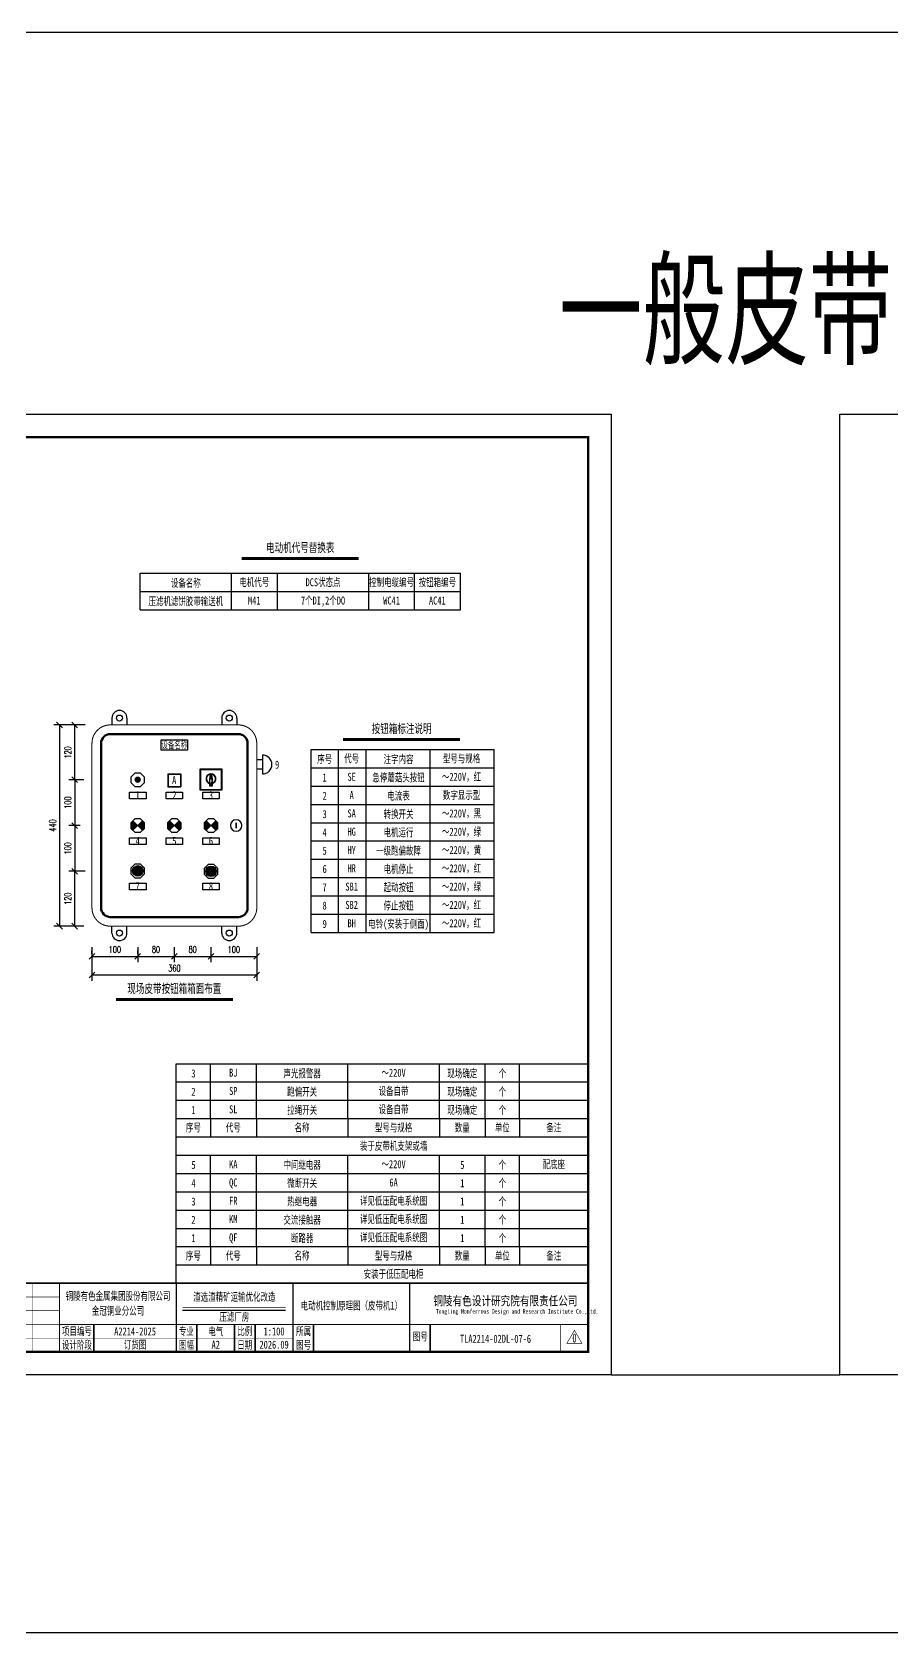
# Model space of a CAD drawing. Header units: millimetres. Extents: x 257344 to 1270023, y 272924 to 540726.
# Drawn here: x 1157905 to 1195484, y 272924 to 342924 of the extents above; entities that cross this region are included whole.
import ezdxf
from ezdxf.enums import TextEntityAlignment as Align

# ---------------------------------------------------------------- set-up
doc = ezdxf.new("R2010")
doc.units = ezdxf.units.MM
for name, color, linetype in [('1', 7, 'Continuous'), ('4', 1, 'Continuous'), ('D1', 4, 'Continuous'), ('图框', 7, 'Continuous'), ('文字', 7, 'Continuous'), ('照明平面设备层', 1, 'Continuous'), ('电气-接地设计-接地线', 3, '接地线')]:
    doc.layers.add(name, color=color, linetype=linetype)
for name, color, linetype, lineweight in [('CAXA0层', 7, 'Continuous', 25), ('SW', 8, 'Continuous', 20), ('TEXT', 4, 'Continuous', 0)]:
    doc.layers.add(name, color=color, linetype=linetype, lineweight=lineweight)
doc.styles.add('DIM_FONT', font='txt.shx', dxfattribs={"width": 0.7, "bigfont": 'hzdx.shx'})
doc.styles.add('HZ', font='', dxfattribs={"width": 0.75})
doc.styles.add('标准', font='', dxfattribs={"width": 0.667})
doc.styles.get('HZ').set_extended_font_data('SimSun')
doc.styles.get('标准').set_extended_font_data('NSimSun')
doc.linetypes.add('接地线', pattern='A,500,[136,EESLTYPE.shx,S=100,R=0,X=0,Y=0],500,-200,60,-200', length=1460)
doc.dimstyles.new('副本 DIM20', dxfattribs={"dimtxt": 300, "dimasz": 2, "dimexe": 250, "dimexo": 300, "dimgap": 150, "dimtad": 1, "dimdec": 0, "dimlfac": 0.05, "dimzin": 0, "dimdsep": 46, "dimtxsty": 'DIM_FONT', "dimblk1": '_DIMX', "dimblk2": '_DIMX', "dimsah": 1, "dimcen": 0, "dimclrd": 3, "dimclre": 3, "dimclrt": 7, "dimadec": 0, "dimazin": 0, "dimtfac": 1, "dimtdec": 0, "dimtix": 1, "dimtmove": 2, "dimatfit": 3, "dimldrblk": '_DIMX', "dimfxl": 250, "dimtolj": 1, "dimtzin": 0, "dimarcsym": 0})

# ---------------------------------------------------------------- blocks, each defined once
blk = doc.blocks.new('3')
at = {"layer": 'TEXT', "color": 7, "lineweight": 25, "style": 'HZ', "width": 0.75}
for s, height, p in [('铜陵有色设计研究院有限责任公司', 400, (221501, 249018)), ('Tongling Nonferrous Design and Research Institute Co.,Ltd.', 200, (221613, 248659))]:
    blk.add_text(s, height=height, dxfattribs=at).set_placement(p)
blk = doc.blocks.new('铜陵有色图签02')
at = {"layer": '图框', "linetype": 'Continuous', "lineweight": 50}
for p, q in [((-38401, 3003), (-38401, 1)), ((-29100, 3001), (-29100, 0))]:
    blk.add_line(p, q, dxfattribs=at)
at = {"layer": '图框', "color": 7, "linetype": 'Continuous', "lineweight": 25}
for p, q in [((-36201, 3010), (-36201, 9)), ((-34701, 3010), (-34701, 9)), ((-33401, 3017), (-33401, 16)), ((-31901, 3017), (-31901, 16)), ((-30601, 3017), (-30601, 16)), ((-29100, 1201), (-37501, 1201))]:
    blk.add_line(p, q, dxfattribs=at)
at = {"layer": '图框', "color": 7, "linetype": 'Continuous', "lineweight": 35}
for p, q in [((-27300, 3001), (-27300, 1)), ((-21600, 1197), (-21600, -3)), ((-17100, 1200), (-17100, 0)), ((-15450, 0), (-15450, 1200)), ((-14550, 1200), (-14550, 0)), ((-12000, 1201), (-12000, 1)), ((-6900, 1202), (-6900, 2))]:
    blk.add_line(p, q, dxfattribs=at)
at = {"layer": '图框', "lineweight": 25}
blk.add_line((-17723, 1830), (-13223, 1830), dxfattribs=at)
at = {"layer": '图框', "lineweight": 70, "const_width": 70}
blk.add_lwpolyline([(-17980, 3001), (0, 3001), (-38401, 3001)], dxfattribs=at)
at = {"layer": '图框', "color": 7, "linetype": 'Continuous', "lineweight": 25, "const_width": 25}
for points in [[(-37501, 3000), (-37501, 0)], [(-25800, 3001), (-25800, 1)], [(-24300, 3001), (-24300, 1)], [(-23100, 2401), (-37501, 2401)], [(-23100, 1801), (-37501, 1801)], [(-23100, 1201), (-29100, 1201)], [(-602, 943), (-932, 371), (-272, 371), (-602, 943)], [(-12900, 600), (-18000, 600), (-37501, 600)]]:
    blk.add_lwpolyline(points, dxfattribs=at)
at = {"layer": '图框', "linetype": 'Continuous', "lineweight": 50, "const_width": 50}
for points in [[(-23100, 3001), (-23100, 1)], [(-18000, 3000), (-18000, 0)]]:
    blk.add_lwpolyline(points, dxfattribs=at)
at = {"layer": '图框', "lineweight": 50, "const_width": 50}
for points in [[(-12900, 3001), (-12900, 1)], [(-7800, 3001), (-7800, 1)], [(0, 3000), (0, 0)], [(-23100, 1200), (0, 1200)]]:
    blk.add_lwpolyline(points, dxfattribs=at)
at = {"layer": '图框', "lineweight": 25, "const_width": 35}
blk.add_lwpolyline([(-17723, 1930), (-13223, 1930)], dxfattribs=at)
at = {"layer": '图框', "color": 7, "linetype": 'Continuous', "lineweight": 35, "const_width": 25}
blk.add_lwpolyline([(-1200, 1201), (-1200, 0)], dxfattribs=at)
at = {"layer": '图框', "linetype": 'Continuous', "lineweight": 70, "const_width": 70}
blk.add_lwpolyline([(-38401, 1), (0, 0)], dxfattribs=at)
at = {"layer": '图框', "lineweight": 25}
blk.add_blockref('3', (-228268, -246986), dxfattribs=at)
at = {"layer": 'TEXT', "color": 7, "lineweight": 25, "style": '标准', "width": 0.667}
for s, height, p in [('总  图', 300, (-36862, 2555)), ('建  筑', 300, (-34062, 2562)), ('热  工', 300, (-31262, 2562)), ('项目负责人', 350, (-28197, 2541)), ('会', 300, (-37942, 2054)), ('冶  炼', 300, (-36862, 1955)), ('化  工', 300, (-34062, 1962)), ('给排水', 300, (-31262, 1962)), ('审  定', 350, (-28197, 1941)), ('签', 300, (-37942, 1404)), ('选  矿', 300, (-36862, 1355)), ('暖  通', 300, (-34062, 1362)), ('自  控', 300, (-31262, 1362)), ('审  核', 350, (-28197, 1341)), ('栏', 300, (-37942, 754)), ('采  矿', 300, (-36862, 754)), ('机  械', 300, (-34062, 761)), ('电  气', 300, (-31262, 761)), ('校  对', 350, (-28197, 741)), ('项目编号', 350, (-22343, 730)), ('专业', 350, (-17559, 730)), ('比例', 350, (-15009, 730)), ('所属', 350, (-12438, 730)), ('图号', 350, (-7339, 495)), ('专  业', 300, (-36862, 170)), ('签  字', 300, (-35449, 170)), ('专  业', 300, (-34062, 177)), ('签  字', 300, (-32649, 177)), ('专  业', 300, (-31262, 177)), ('签  字', 300, (-29849, 177)), ('设  计', 350, (-28197, 139)), ('设计阶段', 350, (-22343, 130)), ('图幅', 350, (-17559, 130)), ('日期', 350, (-15009, 130)), ('图号', 350, (-12438, 130))]:
    blk.add_text(s, height=height, dxfattribs=at).set_placement(p, align=Align.CENTER)
blk = doc.blocks.new('_Oblique')
at = {"color": 0, "linetype": 'ByBlock', "lineweight": -2}
blk.add_line((-0.5, -0.5), (0.5, 0.5), dxfattribs=at)
blk = doc.blocks.new('*D115')
at = {"layer": '1', "color": 3, "linetype": 'ByBlock', "lineweight": -2}
for p, q in [((1159843, 312628), (1158856, 312628)), ((1159106, 312628), (1159106, 303828)), ((1159843, 303828), (1158856, 303828))]:
    blk.add_line(p, q, dxfattribs=at)
at = {"layer": 'Defpoints', "color": 0, "linetype": 'ByBlock'}
for p in [(1160143, 312628), (1159106, 303828), (1160143, 303828)]:
    blk.add_point(p, dxfattribs=at)
at = {"layer": '1', "color": 3, "linetype": 'ByBlock', "lineweight": -2, "xscale": 250, "yscale": 250, "zscale": 250}
for p, rotation in [((1159106, 312628), 90), ((1159106, 303828), 270)]:
    blk.add_blockref('_Oblique', p, dxfattribs=dict(at, rotation=rotation))
at = {"layer": '1', "color": 7, "linetype": 'ByBlock', "insert": (1158806, 308228), "char_height": 300, "attachment_point": 5, "rotation": 90, "style": 'DIM_FONT'}
blk.add_mtext('\\A1;440', dxfattribs=at)
blk = doc.blocks.new('_DIMX')
blk.add_line((-150, 0), (150, 0))
at = {"const_width": 50}
blk.add_lwpolyline([(-70, -70), (70, 70)], dxfattribs=at)
blk = doc.blocks.new('*D116')
at = {"layer": '1', "color": 3, "linetype": 'ByBlock', "lineweight": -2}
for p, q in [((1160225, 306228), (1159520, 306228)), ((1159770, 303828), (1159770, 306228)), ((1160166, 303828), (1159520, 303828))]:
    blk.add_line(p, q, dxfattribs=at)
at = {"layer": 'Defpoints', "color": 0, "linetype": 'ByBlock'}
for p in [(1159770, 306228), (1160525, 306228), (1160466, 303828)]:
    blk.add_point(p, dxfattribs=at)
at = {"layer": '1', "color": 3, "linetype": 'ByBlock', "lineweight": -2, "xscale": 250, "yscale": 250, "zscale": 250}
for p, rotation in [((1159770, 306228), 90), ((1159770, 303828), 270)]:
    blk.add_blockref('_Oblique', p, dxfattribs=dict(at, rotation=rotation))
at = {"layer": '1', "color": 7, "linetype": 'ByBlock', "insert": (1159470, 305028), "char_height": 300, "attachment_point": 5, "rotation": 90, "style": 'DIM_FONT'}
blk.add_mtext('\\A1;120', dxfattribs=at)
blk = doc.blocks.new('*D117')
at = {"layer": '1', "color": 3, "linetype": 'ByBlock', "lineweight": -2}
for p, q in [((1159949, 308228), (1159520, 308228)), ((1159770, 308228), (1159770, 306228)), ((1160011, 306228), (1159520, 306228))]:
    blk.add_line(p, q, dxfattribs=at)
at = {"layer": 'Defpoints', "color": 0, "linetype": 'ByBlock'}
for p in [(1160249, 308228), (1159770, 306228), (1160311, 306228)]:
    blk.add_point(p, dxfattribs=at)
at = {"layer": '1', "color": 3, "linetype": 'ByBlock', "lineweight": -2, "xscale": 250, "yscale": 250, "zscale": 250}
for p, rotation in [((1159770, 308228), 90), ((1159770, 306228), 270)]:
    blk.add_blockref('_Oblique', p, dxfattribs=dict(at, rotation=rotation))
at = {"layer": '1', "color": 7, "linetype": 'ByBlock', "insert": (1159470, 307228), "char_height": 300, "attachment_point": 5, "rotation": 90, "style": 'DIM_FONT'}
blk.add_mtext('\\A1;100', dxfattribs=at)
blk = doc.blocks.new('*D118')
at = {"layer": '1', "color": 3, "linetype": 'ByBlock', "lineweight": -2}
for p, q in [((1159949, 310228), (1159520, 310228)), ((1159770, 310228), (1159770, 308228)), ((1160011, 308228), (1159520, 308228))]:
    blk.add_line(p, q, dxfattribs=at)
at = {"layer": 'Defpoints', "color": 0, "linetype": 'ByBlock'}
for p in [(1160249, 310228), (1159770, 308228), (1160311, 308228)]:
    blk.add_point(p, dxfattribs=at)
at = {"layer": '1', "color": 3, "linetype": 'ByBlock', "lineweight": -2, "xscale": 250, "yscale": 250, "zscale": 250}
for p, rotation in [((1159770, 310228), 90), ((1159770, 308228), 270)]:
    blk.add_blockref('_Oblique', p, dxfattribs=dict(at, rotation=rotation))
at = {"layer": '1', "color": 7, "linetype": 'ByBlock', "insert": (1159470, 309228), "char_height": 300, "attachment_point": 5, "rotation": 90, "style": 'DIM_FONT'}
blk.add_mtext('\\A1;100', dxfattribs=at)
blk = doc.blocks.new('*D119')
at = {"layer": '1', "color": 3, "linetype": 'ByBlock', "lineweight": -2}
for p, q in [((1160225, 312628), (1159520, 312628)), ((1159770, 310228), (1159770, 312628)), ((1160166, 310228), (1159520, 310228))]:
    blk.add_line(p, q, dxfattribs=at)
at = {"layer": 'Defpoints', "color": 0, "linetype": 'ByBlock'}
for p in [(1159770, 312628), (1160525, 312628), (1160466, 310228)]:
    blk.add_point(p, dxfattribs=at)
at = {"layer": '1', "color": 3, "linetype": 'ByBlock', "lineweight": -2, "xscale": 250, "yscale": 250, "zscale": 250}
for p, rotation in [((1159770, 312628), 90), ((1159770, 310228), 270)]:
    blk.add_blockref('_Oblique', p, dxfattribs=dict(at, rotation=rotation))
at = {"layer": '1', "color": 7, "linetype": 'ByBlock', "insert": (1159470, 311428), "char_height": 300, "attachment_point": 5, "rotation": 90, "style": 'DIM_FONT'}
blk.add_mtext('\\A1;120', dxfattribs=at)
blk = doc.blocks.new('*D120')
at = {"layer": '1', "color": 3, "linetype": 'ByBlock', "lineweight": -2}
for p, q in [((1164123, 302905), (1164123, 302259)), ((1164123, 302509), (1165725, 302509)), ((1165725, 302905), (1165725, 302259))]:
    blk.add_line(p, q, dxfattribs=at)
at = {"layer": 'Defpoints', "color": 0, "linetype": 'ByBlock'}
for p in [(1164123, 303205), (1165725, 303205), (1165725, 302509)]:
    blk.add_point(p, dxfattribs=at)
at = {"layer": '1', "color": 3, "linetype": 'ByBlock', "lineweight": -2, "xscale": 250, "yscale": 250, "zscale": 250, "rotation": 180}
blk.add_blockref('_Oblique', (1164123, 302509), dxfattribs=at)
at = {"layer": '1', "color": 3, "linetype": 'ByBlock', "lineweight": -2, "xscale": 250, "yscale": 250, "zscale": 250}
blk.add_blockref('_Oblique', (1165725, 302509), dxfattribs=at)
at = {"layer": '1', "color": 7, "linetype": 'ByBlock', "insert": (1164924, 302809), "char_height": 300, "attachment_point": 5, "style": 'DIM_FONT'}
blk.add_mtext('\\A1;80', dxfattribs=at)
blk = doc.blocks.new('*D121')
at = {"layer": '1', "color": 3, "linetype": 'ByBlock', "lineweight": -2}
for p, q in [((1165725, 302905), (1165725, 302259)), ((1165725, 302509), (1167725, 302509)), ((1167725, 302905), (1167725, 302259))]:
    blk.add_line(p, q, dxfattribs=at)
at = {"layer": 'Defpoints', "color": 0, "linetype": 'ByBlock'}
for p in [(1165725, 303205), (1167725, 303205), (1167725, 302509)]:
    blk.add_point(p, dxfattribs=at)
at = {"layer": '1', "color": 3, "linetype": 'ByBlock', "lineweight": -2, "xscale": 250, "yscale": 250, "zscale": 250, "rotation": 180}
blk.add_blockref('_Oblique', (1165725, 302509), dxfattribs=at)
at = {"layer": '1', "color": 3, "linetype": 'ByBlock', "lineweight": -2, "xscale": 250, "yscale": 250, "zscale": 250}
blk.add_blockref('_Oblique', (1167725, 302509), dxfattribs=at)
at = {"layer": '1', "color": 7, "linetype": 'ByBlock', "insert": (1166725, 302809), "char_height": 300, "attachment_point": 5, "style": 'DIM_FONT'}
blk.add_mtext('\\A1;100', dxfattribs=at)
blk = doc.blocks.new('*D122')
at = {"layer": '1', "color": 3, "linetype": 'ByBlock', "lineweight": -2}
for p, q in [((1160525, 302905), (1160525, 301444)), ((1167725, 302905), (1167725, 301444)), ((1160525, 301694), (1167725, 301694))]:
    blk.add_line(p, q, dxfattribs=at)
at = {"layer": 'Defpoints', "color": 0, "linetype": 'ByBlock'}
for p in [(1160525, 303205), (1167725, 303205), (1167725, 301694)]:
    blk.add_point(p, dxfattribs=at)
at = {"layer": '1', "color": 3, "linetype": 'ByBlock', "lineweight": -2, "xscale": 250, "yscale": 250, "zscale": 250, "rotation": 180}
blk.add_blockref('_Oblique', (1160525, 301694), dxfattribs=at)
at = {"layer": '1', "color": 3, "linetype": 'ByBlock', "lineweight": -2, "xscale": 250, "yscale": 250, "zscale": 250}
blk.add_blockref('_Oblique', (1167725, 301694), dxfattribs=at)
at = {"layer": '1', "color": 7, "linetype": 'ByBlock', "insert": (1164125, 301994), "char_height": 300, "attachment_point": 5, "style": 'DIM_FONT'}
blk.add_mtext('\\A1;360', dxfattribs=at)
blk = doc.blocks.new('*D123')
at = {"layer": '1', "color": 3, "linetype": 'ByBlock', "lineweight": -2}
for p, q in [((1160525, 302622), (1160525, 302759)), ((1160525, 302509), (1162525, 302509)), ((1162525, 302622), (1162525, 302759))]:
    blk.add_line(p, q, dxfattribs=at)
at = {"layer": 'Defpoints', "color": 0, "linetype": 'ByBlock'}
for p in [(1162525, 302509), (1160525, 302322), (1162525, 302322)]:
    blk.add_point(p, dxfattribs=at)
at = {"layer": '1', "color": 3, "linetype": 'ByBlock', "lineweight": -2, "xscale": 250, "yscale": 250, "zscale": 250, "rotation": 180}
blk.add_blockref('_Oblique', (1160525, 302509), dxfattribs=at)
at = {"layer": '1', "color": 3, "linetype": 'ByBlock', "lineweight": -2, "xscale": 250, "yscale": 250, "zscale": 250}
blk.add_blockref('_Oblique', (1162525, 302509), dxfattribs=at)
at = {"layer": '1', "color": 7, "linetype": 'ByBlock', "insert": (1161525, 302809), "char_height": 300, "attachment_point": 5, "style": 'DIM_FONT'}
blk.add_mtext('\\A1;100', dxfattribs=at)
blk = doc.blocks.new('*D124')
at = {"layer": '1', "color": 3, "linetype": 'ByBlock', "lineweight": -2}
for p, q in [((1162522, 302905), (1162522, 302259)), ((1162522, 302509), (1164123, 302509)), ((1164123, 302905), (1164123, 302259))]:
    blk.add_line(p, q, dxfattribs=at)
at = {"layer": 'Defpoints', "color": 0, "linetype": 'ByBlock'}
for p in [(1162522, 303205), (1164123, 303205), (1164123, 302509)]:
    blk.add_point(p, dxfattribs=at)
at = {"layer": '1', "color": 3, "linetype": 'ByBlock', "lineweight": -2, "xscale": 250, "yscale": 250, "zscale": 250, "rotation": 180}
blk.add_blockref('_Oblique', (1162522, 302509), dxfattribs=at)
at = {"layer": '1', "color": 3, "linetype": 'ByBlock', "lineweight": -2, "xscale": 250, "yscale": 250, "zscale": 250}
blk.add_blockref('_Oblique', (1164123, 302509), dxfattribs=at)
at = {"layer": '1', "color": 7, "linetype": 'ByBlock', "insert": (1163323, 302809), "char_height": 300, "attachment_point": 5, "style": 'DIM_FONT'}
blk.add_mtext('\\A1;80', dxfattribs=at)

msp = doc.modelspace()

# ---------------------------------------------------------------- hatches: boundary and pattern name
at = {"linetype": 'ByBlock', "lineweight": 25}
h = msp.add_hatch(dxfattribs=at)
h.set_pattern_fill('ANSI31', color=3, scale=184.8, style=0)
h.set_pattern_definition([(45, (598122.333, 310422.748), (-16.3341666, 16.3341666), [])])
h.paths.add_polyline_path([(1162524.7, 308227.8), (1162315.8, 308437, 0.1991281), (1162229, 308227.8, 0.1986966), (1162315.4, 308018.9)])
h.paths.add_polyline_path([(1162733.9, 308436.7), (1162524.7, 308227.8), (1162733.6, 308018.5, 0.1991281), (1162820.4, 308227.8, 0.1986966)])
h = msp.add_hatch(dxfattribs=at)
h.set_pattern_fill('ANSI31', color=2, scale=184.8, style=0)
h.set_pattern_definition([(45, (601112.13, 310422.748), (-16.3341666, 16.3341666), [])])
h.paths.add_polyline_path([(1164124.6, 308227.8), (1163915.7, 308437, 0.1991281), (1163829, 308227.8, 0.1986966), (1163915.4, 308018.9)])
h.paths.add_polyline_path([(1164333.9, 308436.7), (1164124.6, 308227.8), (1164333.5, 308018.5, 0.1991281), (1164420.3, 308227.8, 0.1986966)])
h = msp.add_hatch(dxfattribs=at)
h.set_pattern_fill('ANSI31', color=1, scale=184.8, style=0)
h.set_pattern_definition([(45, (602712.185, 310422.748), (-16.3341666, 16.3341666), [])])
h.paths.add_polyline_path([(1165724.7, 308227.8), (1165515.8, 308437, 0.1991281), (1165429, 308227.8, 0.1986966), (1165515.4, 308018.9)])
h.paths.add_polyline_path([(1165933.9, 308436.7), (1165724.7, 308227.8), (1165933.6, 308018.5, 0.1991281), (1166020.4, 308227.8, 0.1986966)])
at = {"layer": '文字', "linetype": 'ByBlock', "ltscale": 0.2}
h = msp.add_hatch(dxfattribs=at)
h.set_pattern_fill('ANSI31', color=0, scale=308, style=0)
h.set_pattern_definition([(45, (-2198378.554, 1683216.04), (-27.22361108, 27.22361108), [])])
edge = h.paths.add_edge_path()
edge.add_line((1165787, 309964.7), (1165787, 310240))
edge.add_line((1165662.3, 310240), (1165662.3, 309964.7))
edge.add_arc((1164890.6, 310240), 896.4, 360, 366.231132)
edge.add_arc((1165306.4, 310285.4), 478.1, 6.231132, 14.766974)
edge.add_arc((1165565.3, 310353.6), 210.4, 14.766974, 32.471625)
edge.add_arc((1165724.6, 310455), 21.5, 32.471625, 90)
edge.add_arc((1165724.6, 310455), 21.5, 90, 147.528375)
edge.add_arc((1165884, 310353.6), 210.4, 147.528375, 165.233026)
edge.add_arc((1166142.8, 310285.4), 478.1, 165.233026, 173.768868)
edge.add_arc((1166558.7, 310240), 896.4, 173.768868, 180)
edge.add_line((1165662.3, 309964.7), (1165787, 309964.7))
at = {"layer": '电气-接地设计-接地线', "linetype": 'ByBlock', "ltscale": 0.2}
h = msp.add_hatch(color=1, dxfattribs=at)
edge = h.paths.add_edge_path()
edge.add_arc((1162523.3, 310232.3), 138.2, 0, 360)
h = msp.add_hatch(color=3, dxfattribs=at)
edge = h.paths.add_edge_path()
edge.add_arc((1162524.7, 306243.3), 230.3, 0, 360)
h = msp.add_hatch(color=1, dxfattribs=at)
edge = h.paths.add_edge_path()
edge.add_arc((1165724.7, 306227.8), 230.3, 0, 360)

# ---------------------------------------------------------------- linework, layer by layer
at = {"color": 0, "linetype": 'ByBlock', "lineweight": 25}
for p, q in [((1165281.1, 310683.5), (1166168.2, 310683.5)), ((1165281.1, 309796.4), (1165281.1, 310683.5)), ((1165662.3, 310240), (1165662.3, 309964.7)), ((1165787, 309964.7), (1165787, 310240)), ((1166168.2, 310683.5), (1166168.2, 309796.4)), ((1166168.2, 309796.4), (1165281.1, 309796.4)), ((1165662.3, 309964.7), (1165787, 309964.7))]:
    msp.add_line(p, q, dxfattribs=at)
at = {"color": 3, "linetype": 'ByBlock', "lineweight": 25}
for p, q in [((1162733.9, 308436.7), (1162315.4, 308018.9)), ((1162733.6, 308018.5), (1162315.8, 308437))]:
    msp.add_line(p, q, dxfattribs=at)
at = {"color": 2, "linetype": 'ByBlock', "lineweight": 25}
for p, q in [((1164333.9, 308436.7), (1163915.4, 308018.9)), ((1164333.5, 308018.5), (1163915.7, 308437))]:
    msp.add_line(p, q, dxfattribs=at)
at = {"color": 1, "linetype": 'ByBlock', "lineweight": 25}
for p, q in [((1165933.9, 308436.7), (1165515.4, 308018.9)), ((1165933.6, 308018.5), (1165515.8, 308437))]:
    msp.add_line(p, q, dxfattribs=at)
at = {"color": 3}
msp.add_line((1183208.8, 284214.5), (1193208.8, 284214.5), dxfattribs=at)
msp.add_lwpolyline([(267543.6, 342923.7), (1270023.5, 342923.7), (1270023.5, 272923.7), (267543.6, 272923.7)], close=True, dxfattribs=at)
at = {"color": 252, "linetype": 'ByBlock', "lineweight": 50}
for points in [[(1161324.7, 312227.8, 0.4142136), (1160924.7, 311827.8)], [(1167324.7, 311827.8, 0.4142136), (1166924.7, 312227.8)], [(1160924.7, 304627.8, 0.4142136), (1161324.7, 304227.8)], [(1166924.7, 304227.8, 0.4142136), (1167324.7, 304627.8)]]:
    msp.add_lwpolyline(points, format="xyb", dxfattribs=at)
for points in [[(1161324.7, 312227.8), (1166924.7, 312227.8)], [(1160924.7, 304627.8), (1160924.7, 311827.8)], [(1167324.7, 311827.8), (1167324.7, 304627.8)], [(1166924.7, 304227.8), (1161324.7, 304227.8)]]:
    msp.add_lwpolyline(points, dxfattribs=at)
at = {"color": 0, "linetype": 'ByBlock', "lineweight": 25}
for points in [[(1163545.1, 311977.8), (1164704.3, 311977.8), (1164704.3, 311521.8), (1163545.1, 311521.8)], [(1165248.2, 310708.2), (1166201.2, 310708.2), (1166201.2, 309767.9), (1165248.2, 309767.9)], [(1162162.4, 309686.4), (1162887, 309686.4), (1162887, 309401.4), (1162162.4, 309401.4)], [(1163762.4, 309686.4), (1164487, 309686.4), (1164487, 309401.4), (1163762.4, 309401.4)], [(1165362.4, 309686.4), (1166087, 309686.4), (1166087, 309401.4), (1165362.4, 309401.4)], [(1162162.4, 307686.4), (1162887, 307686.4), (1162887, 307401.4), (1162162.4, 307401.4)], [(1163762.4, 307686.4), (1164487, 307686.4), (1164487, 307401.4), (1163762.4, 307401.4)], [(1165362.4, 307686.4), (1166087, 307686.4), (1166087, 307401.4), (1165362.4, 307401.4)], [(1162162.4, 305701.9), (1162887, 305701.9), (1162887, 305416.9), (1162162.4, 305416.9)], [(1165362.4, 305701.9), (1166087, 305701.9), (1166087, 305416.9), (1165362.4, 305416.9)]]:
    msp.add_lwpolyline(points, close=True, dxfattribs=at)
at = {"linetype": 'ByBlock', "lineweight": 25}
for points in [[(1162402.2, 310523.5), (1162229, 310350.3), (1162229, 310105.3), (1162402.2, 309932.1), (1162647.2, 309932.1), (1162820.4, 310105.3), (1162820.4, 310350.3), (1162647.2, 310523.5)], [(1162402.2, 306539), (1162229, 306365.8), (1162229, 306120.8), (1162402.2, 305947.6), (1162647.2, 305947.6), (1162820.4, 306120.8), (1162820.4, 306365.8), (1162647.2, 306539)], [(1165602.2, 306523.5), (1165429, 306350.3), (1165429, 306105.3), (1165602.2, 305932.1), (1165847.2, 305932.1), (1166020.4, 306105.3), (1166020.4, 306350.3), (1165847.2, 306523.5)]]:
    msp.add_lwpolyline(points, close=True, dxfattribs=at)
at = {"color": 0, "linetype": 'ByBlock', "lineweight": 25}
msp.add_lwpolyline([(1165787, 310240, 0.0271951), (1165781.7, 310337.3, 0.0372619), (1165768.7, 310407.2, 0.0774052), (1165742.8, 310466.5, 0.2564233), (1165724.6, 310476.5, 0.2564233), (1165706.5, 310466.5, 0.0774052), (1165680.5, 310407.2, 0.0372619), (1165667.6, 310337.3, 0.0271951), (1165662.3, 310240, 0.0271951)], format="xyb", dxfattribs=at)
at = {"color": 3, "linetype": 'ByBlock', "lineweight": 25}
msp.add_lwpolyline([(1162402.2, 308523.5), (1162229, 308350.3), (1162229, 308105.3), (1162402.2, 307932.1), (1162647.2, 307932.1), (1162820.4, 308105.3), (1162820.4, 308350.3), (1162647.2, 308523.5)], close=True, dxfattribs=at)
at = {"color": 2, "linetype": 'ByBlock', "lineweight": 25}
msp.add_lwpolyline([(1164002.2, 308523.5), (1163829, 308350.3), (1163829, 308105.3), (1164002.2, 307932.1), (1164247.1, 307932.1), (1164420.3, 308105.3), (1164420.3, 308350.3), (1164247.1, 308523.5)], close=True, dxfattribs=at)
at = {"color": 1, "linetype": 'ByBlock', "lineweight": 25}
msp.add_lwpolyline([(1165602.2, 308523.5), (1165429, 308350.3), (1165429, 308105.3), (1165602.2, 307932.1), (1165847.2, 307932.1), (1166020.4, 308105.3), (1166020.4, 308350.3), (1165847.2, 308523.5)], close=True, dxfattribs=at)
at = {"color": 3, "linetype": 'ByBlock', "const_width": 64}
msp.add_lwpolyline([(1166824.9, 308347.6), (1166824.9, 308111.6)], dxfattribs=at)
at = {"color": 0, "linetype": 'ByBlock', "lineweight": 25}
for radius, start, end in [(216.5, 286.739479, 253.260521), (200.7, 288.096502, 251.903498)]:
    msp.add_arc((1165724.6, 310275.8), radius, start, end, dxfattribs=at)
at = {"color": 3, "linetype": 'ByBlock'}
for start, end in [(90, 270), (270, 90)]:
    msp.add_arc((1166824.7, 308227.8), 250, start, end, dxfattribs=at)
at = {"layer": '1', "color": 6, "linetype": 'ByBlock'}
for p, q in [((1163836.7, 310492.6), (1163836.7, 309916.6)), ((1163836.7, 310492.6), (1164412.7, 310492.6)), ((1163856.7, 310472.6), (1164392.7, 310472.6)), ((1163856.7, 310472.6), (1163856.7, 309936.6)), ((1164392.7, 310472.6), (1164392.7, 309936.6)), ((1164412.7, 310492.6), (1164412.7, 309916.6)), ((1163836.7, 309916.6), (1164412.7, 309916.6)), ((1163856.7, 309936.6), (1164392.7, 309936.6))]:
    msp.add_line(p, q, dxfattribs=at)
at = {"layer": '4', "color": 0, "linetype": 'ByBlock'}
for p, q in [((1161394.7, 312927.8), (1161394.7, 312627.8)), ((1162054.7, 312927.8), (1162054.7, 312627.8)), ((1166194.7, 312927.8), (1166194.7, 312627.8)), ((1166854.7, 312927.8), (1166854.7, 312627.8)), ((1161394.7, 303527.8), (1161394.7, 303827.8)), ((1162054.7, 303527.8), (1162054.7, 303827.8)), ((1166194.7, 303527.8), (1166194.7, 303827.8)), ((1166854.7, 303527.8), (1166854.7, 303827.8))]:
    msp.add_line(p, q, dxfattribs=at)
at = {"layer": '4', "color": 0, "linetype": 'ByBlock', "const_width": 45}
for points in [[(1161324.7, 312627.8, 0.4142136), (1160524.7, 311827.8)], [(1167724.7, 311827.8, 0.4142136), (1166924.7, 312627.8)], [(1160524.7, 304627.8, 0.4142136), (1161324.7, 303827.8)], [(1166924.7, 303827.8, 0.4142136), (1167724.7, 304627.8)]]:
    msp.add_lwpolyline(points, format="xyb", dxfattribs=at)
for points in [[(1161324.7, 312627.8), (1166924.7, 312627.8)], [(1160524.7, 304627.8), (1160524.7, 311827.8)], [(1167724.7, 311827.8), (1167724.7, 304627.8)], [(1166924.7, 303827.8), (1161324.7, 303827.8)]]:
    msp.add_lwpolyline(points, dxfattribs=at)
at = {"layer": '4', "color": 0, "linetype": 'ByBlock'}
for centre in [(1161724.7, 312927.8), (1166524.7, 312927.8), (1161724.7, 303527.8), (1166524.7, 303527.8)]:
    msp.add_circle(centre, 130, dxfattribs=at)
for centre, start, end in [((1161724.7, 312927.8), 0, 180), ((1166524.7, 312927.8), 0, 180), ((1161724.7, 303527.8), 180, 0), ((1166524.7, 303527.8), 180, 0)]:
    msp.add_arc(centre, 330, start, end, dxfattribs=at)
at = {"layer": 'CAXA0层', "color": 2, "linetype": 'ByBlock', "lineweight": 40}
for p, q in [((1167076, 319927.7), (1172174.2, 319927.7)), ((1171507.1, 312012), (1176605.3, 312012)), ((1161575.8, 300650.1), (1166674, 300650.1))]:
    msp.add_line(p, q, dxfattribs=at)
at = {"layer": 'CAXA0层', "color": 2, "linetype": 'ByBlock', "lineweight": 0}
for p, q in [((1167076, 319862.2), (1172174.2, 319862.2)), ((1171507.1, 311946.5), (1176605.3, 311946.5)), ((1161575.8, 300584.7), (1166674, 300584.7))]:
    msp.add_line(p, q, dxfattribs=at)
at = {"layer": 'D1', "color": 1, "linetype": 'ByBlock'}
for p, q in [((1167972.5, 311103), (1167724.7, 311103)), ((1167972.5, 311309.4), (1167972.5, 310483.9)), ((1167972.5, 310690.3), (1167724.7, 310690.3))]:
    msp.add_line(p, q, dxfattribs=at)
msp.add_arc((1167972.5, 310896.7), 412.8, 270, 90, dxfattribs=at)
at = {"layer": 'SW', "color": 7, "linetype": 'ByBlock', "lineweight": 25}
for p, q in [((1162625.1, 319259.7), (1166625.1, 319259.7)), ((1162625.1, 318459.7), (1162625.1, 319259.7)), ((1166625.1, 318459.7), (1166625.1, 319259.7)), ((1166625.1, 319259.7), (1168625.1, 319259.7)), ((1168625.1, 318459.7), (1168625.1, 319259.7)), ((1168625.1, 319259.7), (1172625.1, 319259.7)), ((1172625.1, 318459.7), (1172625.1, 319259.7)), ((1172625.1, 319259.7), (1174625.1, 319259.7)), ((1174625.1, 319259.7), (1176625.1, 319259.7)), ((1174625.1, 318459.7), (1174625.1, 319259.7)), ((1176625.1, 318459.7), (1176625.1, 319259.7)), ((1162625.1, 318459.7), (1166625.1, 318459.7)), ((1162625.1, 317659.7), (1162625.1, 318459.7)), ((1166625.1, 317659.7), (1166625.1, 318459.7)), ((1166625.1, 318459.7), (1168625.1, 318459.7)), ((1168625.1, 318459.7), (1172625.1, 318459.7)), ((1168625.1, 317659.7), (1168625.1, 318459.7)), ((1172625.1, 318459.7), (1174625.1, 318459.7)), ((1172625.1, 317659.7), (1172625.1, 318459.7)), ((1174625.1, 318459.7), (1176625.1, 318459.7)), ((1174625.1, 317659.7), (1174625.1, 318459.7)), ((1176625.1, 317659.7), (1176625.1, 318459.7)), ((1162625.1, 317659.7), (1166625.1, 317659.7)), ((1166625.1, 317659.7), (1168625.1, 317659.7)), ((1168625.1, 317659.7), (1172625.1, 317659.7)), ((1172625.1, 317659.7), (1174625.1, 317659.7)), ((1174625.1, 317659.7), (1176625.1, 317659.7)), ((1170101.5, 311552.8), (1171301.5, 311552.8)), ((1170101.5, 310752.8), (1170101.5, 311552.8)), ((1171301.5, 311552.8), (1172501.5, 311552.8)), ((1171301.5, 310752.8), (1171301.5, 311552.8)), ((1172501.5, 311552.8), (1175301.5, 311552.8)), ((1172501.5, 310752.8), (1172501.5, 311552.8)), ((1175301.5, 310752.8), (1175301.5, 311552.8)), ((1175301.5, 311552.8), (1178101.5, 311552.8)), ((1178101.5, 310752.8), (1178101.5, 311552.8)), ((1170101.5, 310752.8), (1171301.5, 310752.8)), ((1170101.5, 309952.8), (1170101.5, 310752.8)), ((1171301.5, 310752.8), (1172501.5, 310752.8)), ((1171301.5, 309952.8), (1171301.5, 310752.8)), ((1172501.5, 310752.8), (1175301.5, 310752.8)), ((1172501.5, 309952.8), (1172501.5, 310752.8)), ((1175301.5, 309952.8), (1175301.5, 310752.8)), ((1175301.5, 310752.8), (1178101.5, 310752.8)), ((1178101.5, 309952.8), (1178101.5, 310752.8)), ((1178101.5, 309952.8), (1178101.5, 310752.8)), ((1170101.5, 309952.8), (1171301.5, 309952.8)), ((1170101.5, 309152.8), (1170101.5, 309952.8)), ((1171301.5, 309952.8), (1172501.5, 309952.8)), ((1171301.5, 309152.8), (1171301.5, 309952.8)), ((1172501.5, 309952.8), (1175301.5, 309952.8)), ((1172501.5, 309152.8), (1172501.5, 309952.8)), ((1175301.5, 309152.8), (1175301.5, 309952.8)), ((1175301.5, 309952.8), (1178101.5, 309952.8)), ((1178101.5, 309152.8), (1178101.5, 309952.8)), ((1178101.5, 309152.8), (1178101.5, 309952.8)), ((1170101.5, 309152.8), (1171301.5, 309152.8)), ((1170101.5, 308352.8), (1170101.5, 309152.8)), ((1171301.5, 309152.8), (1172501.5, 309152.8)), ((1171301.5, 308352.8), (1171301.5, 309152.8)), ((1172501.5, 309152.8), (1175301.5, 309152.8)), ((1172501.5, 308352.8), (1172501.5, 309152.8)), ((1175301.5, 308352.8), (1175301.5, 309152.8)), ((1175301.5, 309152.8), (1178101.5, 309152.8)), ((1178101.5, 308352.8), (1178101.5, 309152.8)), ((1178101.5, 308352.8), (1178101.5, 309152.8)), ((1170101.5, 308352.8), (1171301.5, 308352.8)), ((1170101.5, 307552.8), (1170101.5, 308352.8)), ((1171301.5, 308352.8), (1172501.5, 308352.8)), ((1171301.5, 307552.8), (1171301.5, 308352.8)), ((1172501.5, 308352.8), (1175301.5, 308352.8)), ((1172501.5, 307552.8), (1172501.5, 308352.8)), ((1175301.5, 307552.8), (1175301.5, 308352.8)), ((1175301.5, 308352.8), (1178101.5, 308352.8)), ((1178101.5, 307552.8), (1178101.5, 308352.8)), ((1178101.5, 307552.8), (1178101.5, 308352.8)), ((1170101.5, 307552.8), (1171301.5, 307552.8)), ((1170101.5, 306752.8), (1170101.5, 307552.8)), ((1171301.5, 307552.8), (1172501.5, 307552.8)), ((1171301.5, 306752.8), (1171301.5, 307552.8)), ((1172501.5, 307552.8), (1175301.5, 307552.8)), ((1172501.5, 306752.8), (1172501.5, 307552.8)), ((1175301.5, 306752.8), (1175301.5, 307552.8)), ((1175301.5, 307552.8), (1178101.5, 307552.8)), ((1178101.5, 306752.8), (1178101.5, 307552.8)), ((1178101.5, 306752.8), (1178101.5, 307552.8)), ((1170101.5, 306752.8), (1171301.5, 306752.8)), ((1170101.5, 305952.8), (1170101.5, 306752.8)), ((1170101.5, 305952.8), (1170101.5, 306752.8)), ((1171301.5, 306752.8), (1172501.5, 306752.8)), ((1171301.5, 305952.8), (1171301.5, 306752.8)), ((1172501.5, 306752.8), (1175301.5, 306752.8)), ((1172501.5, 305952.8), (1172501.5, 306752.8)), ((1175301.5, 306752.8), (1178101.5, 306752.8)), ((1175301.5, 305952.8), (1175301.5, 306752.8)), ((1178101.5, 305952.8), (1178101.5, 306752.8)), ((1170101.5, 305152.8), (1170101.5, 305952.8)), ((1170101.5, 305952.8), (1171301.5, 305952.8)), ((1170101.5, 305152.8), (1170101.5, 305952.8)), ((1171301.5, 305952.8), (1172501.5, 305952.8)), ((1171301.5, 305152.8), (1171301.5, 305952.8)), ((1172501.5, 305952.8), (1175301.5, 305952.8)), ((1172501.5, 305152.8), (1172501.5, 305952.8)), ((1175301.5, 305152.8), (1175301.5, 305952.8)), ((1175301.5, 305952.8), (1178101.5, 305952.8)), ((1178101.5, 305152.8), (1178101.5, 305952.8)), ((1170101.5, 304352.8), (1170101.5, 305152.8)), ((1170101.5, 305152.8), (1171301.5, 305152.8)), ((1170101.5, 304352.8), (1170101.5, 305152.8)), ((1171301.5, 305152.8), (1172501.5, 305152.8)), ((1171301.5, 304352.8), (1171301.5, 305152.8)), ((1172501.5, 305152.8), (1175301.5, 305152.8)), ((1172501.5, 304352.8), (1172501.5, 305152.8)), ((1175301.5, 304352.8), (1175301.5, 305152.8)), ((1175301.5, 305152.8), (1178101.5, 305152.8)), ((1178101.5, 304352.8), (1178101.5, 305152.8)), ((1170101.5, 304352.8), (1171301.5, 304352.8)), ((1170101.5, 303552.8), (1170101.5, 304352.8)), ((1171301.5, 304352.8), (1172501.5, 304352.8)), ((1171301.5, 303552.8), (1171301.5, 304352.8)), ((1172501.5, 304352.8), (1175301.5, 304352.8)), ((1172501.5, 303552.8), (1172501.5, 304352.8)), ((1175301.5, 304352.8), (1178101.5, 304352.8)), ((1175301.5, 303552.8), (1175301.5, 304352.8)), ((1178101.5, 303552.8), (1178101.5, 304352.8)), ((1178101.5, 303552.8), (1178101.5, 304352.8)), ((1170101.5, 303552.8), (1171301.5, 303552.8)), ((1171301.5, 303552.8), (1172501.5, 303552.8)), ((1172501.5, 303552.8), (1175301.5, 303552.8)), ((1175301.5, 303552.8), (1178101.5, 303552.8)), ((1164208.8, 297814.9), (1165708.8, 297814.9)), ((1164208.8, 297014.9), (1164208.8, 297814.9)), ((1165708.8, 297814.9), (1167708.8, 297814.9)), ((1165708.8, 297014.9), (1165708.8, 297814.9)), ((1167708.8, 297814.9), (1171708.8, 297814.9)), ((1167708.8, 297014.9), (1167708.8, 297814.9)), ((1171708.8, 297814.9), (1175708.8, 297814.9)), ((1171708.8, 297014.9), (1171708.8, 297814.9)), ((1175708.8, 297814.9), (1177708.8, 297814.9)), ((1175708.8, 297014.9), (1175708.8, 297814.9)), ((1177708.8, 297814.9), (1179208.8, 297814.9)), ((1177708.8, 297014.9), (1177708.8, 297814.9)), ((1179208.8, 297814.9), (1182208.8, 297814.9)), ((1179208.8, 297014.9), (1179208.8, 297814.9)), ((1164208.8, 297014.9), (1165708.8, 297014.9)), ((1164208.8, 296214.9), (1164208.8, 297014.9)), ((1165708.8, 297014.9), (1167708.8, 297014.9)), ((1165708.8, 296214.9), (1165708.8, 297014.9)), ((1167708.8, 297014.9), (1171708.8, 297014.9)), ((1167708.8, 296214.9), (1167708.8, 297014.9)), ((1171708.8, 297014.9), (1175708.8, 297014.9)), ((1171708.8, 296214.9), (1171708.8, 297014.9)), ((1175708.8, 297014.9), (1177708.8, 297014.9)), ((1175708.8, 296214.9), (1175708.8, 297014.9)), ((1177708.8, 297014.9), (1179208.8, 297014.9)), ((1177708.8, 296214.9), (1177708.8, 297014.9)), ((1179208.8, 297014.9), (1182208.8, 297014.9)), ((1179208.8, 296214.9), (1179208.8, 297014.9)), ((1164208.8, 296214.9), (1165708.8, 296214.9)), ((1164208.8, 295414.9), (1164208.8, 296214.9)), ((1165708.8, 296214.9), (1167708.8, 296214.9)), ((1165708.8, 295414.9), (1165708.8, 296214.9)), ((1167708.8, 296214.9), (1171708.8, 296214.9)), ((1167708.8, 295414.9), (1167708.8, 296214.9)), ((1171708.8, 296214.9), (1175708.8, 296214.9)), ((1171708.8, 295414.9), (1171708.8, 296214.9)), ((1175708.8, 296214.9), (1177708.8, 296214.9)), ((1175708.8, 295414.9), (1175708.8, 296214.9)), ((1177708.8, 296214.9), (1179208.8, 296214.9)), ((1177708.8, 295414.9), (1177708.8, 296214.9)), ((1179208.8, 296214.9), (1182208.8, 296214.9)), ((1179208.8, 295414.9), (1179208.8, 296214.9)), ((1164208.8, 294614.9), (1164208.8, 295414.9)), ((1164208.8, 295414.9), (1182208.8, 295414.9)), ((1165708.8, 295414.9), (1165708.8, 294614.9)), ((1167708.8, 295414.9), (1167708.8, 294614.9)), ((1171708.8, 295414.9), (1171708.8, 294614.9)), ((1175708.8, 295414.9), (1175708.8, 294614.9)), ((1177708.8, 295414.9), (1177708.8, 294614.9)), ((1179208.8, 295414.9), (1179208.8, 294614.9)), ((1164208.8, 294614.9), (1182208.8, 294614.9)), ((1164208.8, 293814.9), (1164208.8, 294614.9)), ((1164208.8, 293814.9), (1165708.8, 293814.9)), ((1164208.8, 293014.9), (1164208.8, 293814.9)), ((1165708.8, 293814.9), (1167708.8, 293814.9)), ((1165708.8, 293014.9), (1165708.8, 293814.9)), ((1167708.8, 293814.9), (1171708.8, 293814.9)), ((1167708.8, 293014.9), (1167708.8, 293814.9)), ((1171708.8, 293814.9), (1175708.8, 293814.9)), ((1171708.8, 293014.9), (1171708.8, 293814.9)), ((1175708.8, 293814.9), (1177708.8, 293814.9)), ((1175708.8, 293014.9), (1175708.8, 293814.9)), ((1177708.8, 293814.9), (1179208.8, 293814.9)), ((1177708.8, 293014.9), (1177708.8, 293814.9)), ((1179208.8, 293814.9), (1182208.8, 293814.9)), ((1179208.8, 293014.9), (1179208.8, 293814.9)), ((1164208.8, 293014.9), (1165708.8, 293014.9)), ((1164208.8, 292214.9), (1164208.8, 293014.9)), ((1165708.8, 293014.9), (1167708.8, 293014.9)), ((1165708.8, 292214.9), (1165708.8, 293014.9)), ((1167708.8, 293014.9), (1171708.8, 293014.9)), ((1167708.8, 292214.9), (1167708.8, 293014.9)), ((1171708.8, 293014.9), (1175708.8, 293014.9)), ((1171708.8, 292214.9), (1171708.8, 293014.9)), ((1175708.8, 293014.9), (1177708.8, 293014.9)), ((1175708.8, 292214.9), (1175708.8, 293014.9)), ((1177708.8, 293014.9), (1179208.8, 293014.9)), ((1177708.8, 292214.9), (1177708.8, 293014.9)), ((1179208.8, 293014.9), (1182208.8, 293014.9)), ((1179208.8, 292214.9), (1179208.8, 293014.9)), ((1164208.8, 292214.9), (1165708.8, 292214.9)), ((1164208.8, 291414.9), (1164208.8, 292214.9)), ((1165708.8, 292214.9), (1167708.8, 292214.9)), ((1165708.8, 291414.9), (1165708.8, 292214.9)), ((1167708.8, 292214.9), (1171708.8, 292214.9)), ((1167708.8, 291414.9), (1167708.8, 292214.9)), ((1171708.8, 292214.9), (1175708.8, 292214.9)), ((1171708.8, 291414.9), (1171708.8, 292214.9)), ((1175708.8, 292214.9), (1177708.8, 292214.9)), ((1175708.8, 291414.9), (1175708.8, 292214.9)), ((1177708.8, 292214.9), (1179208.8, 292214.9)), ((1177708.8, 291414.9), (1177708.8, 292214.9)), ((1179208.8, 292214.9), (1182208.8, 292214.9)), ((1179208.8, 291414.9), (1179208.8, 292214.9)), ((1164208.8, 291414.9), (1165708.8, 291414.9)), ((1164208.8, 290614.9), (1164208.8, 291414.9)), ((1165708.8, 291414.9), (1167708.8, 291414.9)), ((1165708.8, 290614.9), (1165708.8, 291414.9)), ((1167708.8, 291414.9), (1171708.8, 291414.9)), ((1167708.8, 290614.9), (1167708.8, 291414.9)), ((1171708.8, 291414.9), (1175708.8, 291414.9)), ((1171708.8, 290614.9), (1171708.8, 291414.9)), ((1175708.8, 291414.9), (1177708.8, 291414.9)), ((1175708.8, 290614.9), (1175708.8, 291414.9)), ((1177708.8, 291414.9), (1179208.8, 291414.9)), ((1177708.8, 290614.9), (1177708.8, 291414.9)), ((1179208.8, 291414.9), (1182208.8, 291414.9)), ((1179208.8, 290614.9), (1179208.8, 291414.9)), ((1164208.8, 290614.9), (1165708.8, 290614.9)), ((1164208.8, 289814.9), (1164208.8, 290614.9)), ((1165708.8, 290614.9), (1167708.8, 290614.9)), ((1165708.8, 289814.9), (1165708.8, 290614.9)), ((1167708.8, 290614.9), (1171708.8, 290614.9)), ((1167708.8, 289814.9), (1167708.8, 290614.9)), ((1171708.8, 290614.9), (1175708.8, 290614.9)), ((1171708.8, 289814.9), (1171708.8, 290614.9)), ((1175708.8, 290614.9), (1177708.8, 290614.9)), ((1175708.8, 289814.9), (1175708.8, 290614.9)), ((1177708.8, 290614.9), (1179208.8, 290614.9)), ((1177708.8, 289814.9), (1177708.8, 290614.9)), ((1179208.8, 290614.9), (1182208.8, 290614.9)), ((1179208.8, 289814.9), (1179208.8, 290614.9)), ((1164208.8, 289014.9), (1164208.8, 289814.9)), ((1164208.8, 289814.9), (1182208.8, 289814.9)), ((1165708.8, 289814.9), (1165708.8, 289014.9)), ((1167708.8, 289814.9), (1167708.8, 289014.9)), ((1171708.8, 289814.9), (1171708.8, 289014.9)), ((1175708.8, 289814.9), (1175708.8, 289014.9)), ((1177708.8, 289814.9), (1177708.8, 289014.9)), ((1179208.8, 289814.9), (1179208.8, 289014.9)), ((1164208.8, 289014.9), (1182208.8, 289014.9)), ((1164208.8, 288214.9), (1164208.8, 289014.9))]:
    msp.add_line(p, q, dxfattribs=at)
at = {"layer": '图框', "linetype": 'Continuous', "lineweight": 100, "const_width": 100}
msp.add_lwpolyline([(1126308.8, 285214.5), (1182208.8, 285214.5), (1182208.8, 325214.5), (1126308.8, 325214.5)], close=True, dxfattribs=at)
at = {"layer": '照明平面设备层', "color": 0, "lineweight": -3, "ltscale": 100}
for points in [[(1123808.8, 326214.5), (1183208.8, 326214.5), (1183208.8, 284214.5), (1123808.8, 284214.5)], [(1193208.8, 326214.5), (1252608.8, 326214.5), (1252608.8, 284214.5), (1193208.8, 284214.5)]]:
    msp.add_lwpolyline(points, close=True, dxfattribs=at)
at = {"layer": '电气-接地设计-接地线', "color": 3, "linetype": 'ByBlock', "ltscale": 0.2}
msp.add_circle((1162524.7, 306243.3), 230.3, dxfattribs=at)
at = {"layer": '电气-接地设计-接地线', "color": 1, "linetype": 'ByBlock', "ltscale": 0.2}
msp.add_circle((1165724.7, 306227.8), 230.3, dxfattribs=at)

# ---------------------------------------------------------------- block references
at = {"layer": '图框', "lineweight": 25}
msp.add_blockref('铜陵有色图签02', (1182208.8, 285214.5), dxfattribs=at)

# ---------------------------------------------------------------- texts
at = {"layer": 'SW', "color": 4, "linetype": 'ByBlock', "lineweight": 25, "style": '标准', "width": 0.667}
msp.add_text('一般皮带', height=4000, dxfattribs=at).set_placement((1188208.8, 328795.2), align=Align.CENTER)
at = {"layer": 'SW', "color": 2, "linetype": 'ByBlock', "lineweight": 25, "style": '标准', "width": 0.667}
for s, p in [('电动机代号替换表', (1169624.9, 320182.7)), ('按钮箱标注说明', (1174056, 312267)), ('现场皮带按钮箱箱面布置', (1164124.7, 300905.2))]:
    msp.add_text(s, height=400, dxfattribs=at).set_placement(p, align=Align.CENTER)
at = {"layer": 'SW', "color": 7, "linetype": 'ByBlock', "lineweight": 25, "style": '标准', "width": 0.667}
for s, height, p in [('设备名称', 350, (1164625.1, 318659.7)), ('电机代号', 350, (1167616.2, 318690.6)), ('DCS状态点', 350, (1170621.2, 318690.6)), ('控制电缆编号', 350, (1173616.2, 318690.6)), ('按钮箱编号', 350, (1175616.2, 318690.6)), ('压滤机滤饼胶带输送机', 350, (1164625.1, 317859.7)), ('M41', 350, (1167616.2, 317890.6)), ('7个DI,2个DO', 350, (1170621.2, 317890.6)), ('WC41', 350, (1173616.2, 317890.6)), ('AC41', 350, (1175616.2, 317890.6)), ('设备名称', 300, (1164121.8, 311599.5)), ('9', 350, (1168616.3, 310714.7)), ('序号', 350, (1170692.3, 310952.8)), ('代号', 350, (1171872.8, 310983.7)), ('注字内容', 350, (1173920.8, 310952.8)), ('型号与规格', 350, (1176673.6, 310983.7)), ('A', 350, (1164116.9, 310040.6)), ('1', 350, (1170692.3, 310152.8)), ('SE', 350, (1171872.8, 310183.7)), ('急停蘑菇头按钮', 350, (1173920.8, 310152.8)), ('～220V，红', 350, (1176673.6, 310183.7)), ('1', 350, (1162523.3, 309385.9)), ('2', 350, (1164123.3, 309385.9)), ('3', 350, (1165723.3, 309385.9)), ('2', 350, (1170692.3, 309352.8)), ('A', 350, (1171872.8, 309383.7)), ('电流表', 350, (1173920.8, 309352.8)), ('数字显示型', 350, (1176673.6, 309383.7)), ('3', 350, (1170692.3, 308552.8)), ('SA', 350, (1171872.8, 308583.7)), ('转换开关', 350, (1173920.8, 308552.8)), ('～220V，黑', 350, (1176673.6, 308583.7)), ('4', 350, (1170692.3, 307752.8)), ('HG', 350, (1171872.8, 307783.7)), ('电机运行', 350, (1173920.8, 307752.8)), ('～220V，绿', 350, (1176673.6, 307783.7)), ('4', 350, (1162523.3, 307385.9)), ('5', 350, (1164123.3, 307385.9)), ('6', 350, (1165723.3, 307385.9)), ('HY', 350, (1171872.8, 306983.7)), ('一级跑偏故障', 350, (1173920.8, 306952.8)), ('～220V，黄', 350, (1176673.6, 306983.7)), ('5', 350, (1170692.3, 306952.8)), ('6', 350, (1170692.3, 306152.8)), ('HR', 350, (1171872.8, 306183.7)), ('电机停止', 350, (1173920.8, 306152.8)), ('～220V，红', 350, (1176673.6, 306183.7)), ('7', 350, (1162523.3, 305401.4)), ('8', 350, (1165723.3, 305401.4)), ('7', 350, (1170692.3, 305352.8)), ('SB1', 350, (1171872.8, 305383.7)), ('起动按钮', 350, (1173920.8, 305352.8)), ('～220V，绿', 350, (1176673.6, 305383.7)), ('8', 350, (1170692.3, 304552.8)), ('SB2', 350, (1171872.8, 304583.7)), ('停止按钮', 350, (1173920.8, 304552.8)), ('～220V，红', 350, (1176673.6, 304583.7)), ('9', 350, (1170692.3, 303752.8)), ('BH', 350, (1171872.8, 303783.7)), ('电铃(安装于侧面)', 350, (1173920.8, 303752.8)), ('～220V，红', 350, (1176673.6, 303783.7)), ('3', 350, (1164958.8, 297214.9)), ('BJ', 350, (1166699.9, 297245.8)), ('声光报警器', 350, (1169708.8, 297214.9)), ('～220V', 350, (1173704.9, 297245.8)), ('现场确定', 350, (1176708.8, 297214.9)), ('个', 350, (1178458.8, 297214.9)), ('SP', 350, (1166699.9, 296445.8)), ('跑偏开关', 350, (1169708.8, 296414.9)), ('设备自带', 350, (1173704.9, 296445.8)), ('现场确定', 350, (1176708.8, 296414.9)), ('个', 350, (1178458.8, 296414.9)), ('2', 350, (1164958.8, 296414.9)), ('1', 350, (1164958.8, 295614.9)), ('SL', 350, (1166699.9, 295645.8)), ('拉绳开关', 350, (1169708.8, 295614.9)), ('设备自带', 350, (1173704.9, 295645.8)), ('现场确定', 350, (1176708.8, 295614.9)), ('个', 350, (1178458.8, 295614.9)), ('序号', 350, (1164956.9, 294845.8)), ('代号', 350, (1166699.9, 294845.8)), ('名称', 350, (1169704.9, 294845.8)), ('型号与规格', 350, (1173704.9, 294845.8)), ('数量', 350, (1176704.9, 294845.8)), ('单位', 350, (1178454.9, 294845.8)), ('备注', 350, (1180704.9, 294845.8)), ('装于皮带机支架或墙', 350, (1173704.9, 294045.8)), ('5', 350, (1164958.8, 293214.9)), ('KA', 350, (1166699.9, 293245.8)), ('中间继电器', 350, (1169708.8, 293214.9)), ('～220V', 350, (1173704.9, 293245.8)), ('5', 350, (1176708.8, 293214.9)), ('个', 350, (1178458.8, 293214.9)), ('配底座', 350, (1180704.9, 293245.8)), ('4', 350, (1164958.8, 292414.9)), ('QC', 350, (1166699.9, 292445.8)), ('微断开关', 350, (1169708.8, 292414.9)), ('6A', 350, (1173704.9, 292445.8)), ('1', 350, (1176708.8, 292414.9)), ('个', 350, (1178458.8, 292414.9)), ('3', 350, (1164958.8, 291614.9)), ('FR', 350, (1166699.9, 291645.8)), ('热继电器', 350, (1169708.8, 291614.9)), ('详见低压配电系统图', 350, (1173704.9, 291645.8)), ('1', 350, (1176708.8, 291614.9)), ('个', 350, (1178458.8, 291614.9)), ('交流接触器', 350, (1169708.8, 290814.9)), ('详见低压配电系统图', 350, (1173704.9, 290845.8)), ('个', 350, (1178458.8, 290814.9)), ('2', 350, (1164958.8, 290814.9)), ('KM', 350, (1166699.9, 290845.8)), ('1', 350, (1176708.8, 290814.9)), ('1', 350, (1164958.8, 290014.9)), ('QF', 350, (1166699.9, 290045.8)), ('断路器', 350, (1169708.8, 290014.9)), ('详见低压配电系统图', 350, (1173704.9, 290045.8)), ('1', 350, (1176708.8, 290014.9)), ('个', 350, (1178458.8, 290014.9)), ('序号', 350, (1164956.9, 289245.8)), ('代号', 350, (1166699.9, 289245.8)), ('名称', 350, (1169704.9, 289245.8)), ('型号与规格', 350, (1173704.9, 289245.8)), ('数量', 350, (1176704.9, 289245.8)), ('单位', 350, (1178454.9, 289245.8)), ('备注', 350, (1180704.9, 289245.8)), ('安装于低压配电柜', 350, (1173704.9, 288445.8))]:
    msp.add_text(s, height=height, dxfattribs=at).set_placement(p, align=Align.CENTER)
at = {"layer": 'SW', "color": 4, "linetype": 'Continuous', "lineweight": 25, "style": '标准', "width": 0.667}
for s, height, p in [('铜陵有色金属集团股份有限公司', 350, (1161662.7, 287482.6)), ('渣选渣精矿运输优化改造', 350, (1166745.6, 287445.5)), ('金冠铜业分公司', 350, (1161662.7, 286834.9)), ('电动机控制原理图（皮带机1）', 350, (1171859.7, 287061.4)), ('电气', 350, (1165933, 285934.2)), ('压滤厂房', 350, (1166745.6, 286568.8)), ('A2214-2025', 350, (1162408.2, 285934.2)), ('A2', 350, (1165933, 285354.5)), ('2026.09', 350, (1168483, 285354.5)), ('1:100', 350, (1168483, 285934.2)), ('TLA2214-02DL-07-6', 350, (1178158.1, 285611)), ('0', 400, (1181606.6, 285622.4))]:
    msp.add_text(s, height=height, dxfattribs=at).set_placement(p, align=Align.CENTER)
at = {"layer": 'SW', "color": 1, "linetype": 'Continuous', "lineweight": 25, "style": '标准', "width": 0.667}
msp.add_text('订货图', height=350, dxfattribs=at).set_placement((1162408.2, 285354.5), align=Align.CENTER)

# ---------------------------------------------------------------- dimensions: what is measured, and where the dimension line sits
at = {"layer": '1', "color": 0, "linetype": 'ByBlock'}
for base, p1, p2, angle, picture, middle in [((1159106.3, 303827.8), (1160142.9, 312627.8), (1160142.9, 303827.8), 90, '*D115', (1158806.3, 308227.8)), ((1159770.3, 312627.8), (1160466, 310227.8), (1160524.7, 312627.8), 270, '*D119', (1159470.3, 311427.8)), ((1159770.3, 308227.8), (1160249, 310227.8), (1160311.1, 308227.8), 270, '*D118', (1159470.3, 309227.8)), ((1159770.3, 306227.8), (1160249, 308227.8), (1160311.1, 306227.8), 270, '*D117', (1159470.3, 307227.8)), ((1159770.3, 306227.8), (1160466, 303827.8), (1160524.7, 306227.8), 270, '*D116', (1159470.3, 305027.8))]:
    dim = msp.add_linear_dim(base=base, p1=p1, p2=p2, angle=angle, dimstyle='副本 DIM20', override={"dimasz": 250, "dimblk1": 'Oblique', "dimblk2": 'Oblique'}, dxfattribs=at)
    dim.commit()
    dim.dimension.update_dxf_attribs({"geometry": picture, "text_midpoint": middle})
for base, p1, p2, picture, middle in [((1167724.7, 301694.2), (1160524.7, 303205.1), (1167724.7, 303205.1), '*D122', (1164124.7, 301994.2)), ((1164123.3, 302509.5), (1162522, 303205.1), (1164123.3, 303205.1), '*D124', (1163322.7, 302809.5)), ((1165724.7, 302509.5), (1164123.3, 303205.1), (1165724.7, 303205.1), '*D120', (1164924, 302809.5)), ((1167724.7, 302509.5), (1165724.7, 303205.1), (1167724.7, 303205.1), '*D121', (1166724.7, 302809.5)), ((1162524.7, 302509.5), (1160524.7, 302321.6), (1162524.7, 302321.6), '*D123', (1161524.7, 302809.5))]:
    dim = msp.add_linear_dim(base=base, p1=p1, p2=p2, dimstyle='副本 DIM20', override={"dimasz": 250, "dimblk1": 'Oblique', "dimblk2": 'Oblique'}, dxfattribs=at)
    dim.commit()
    dim.dimension.update_dxf_attribs({"geometry": picture, "text_midpoint": middle})

doc.saveas('drawing.dxf')
